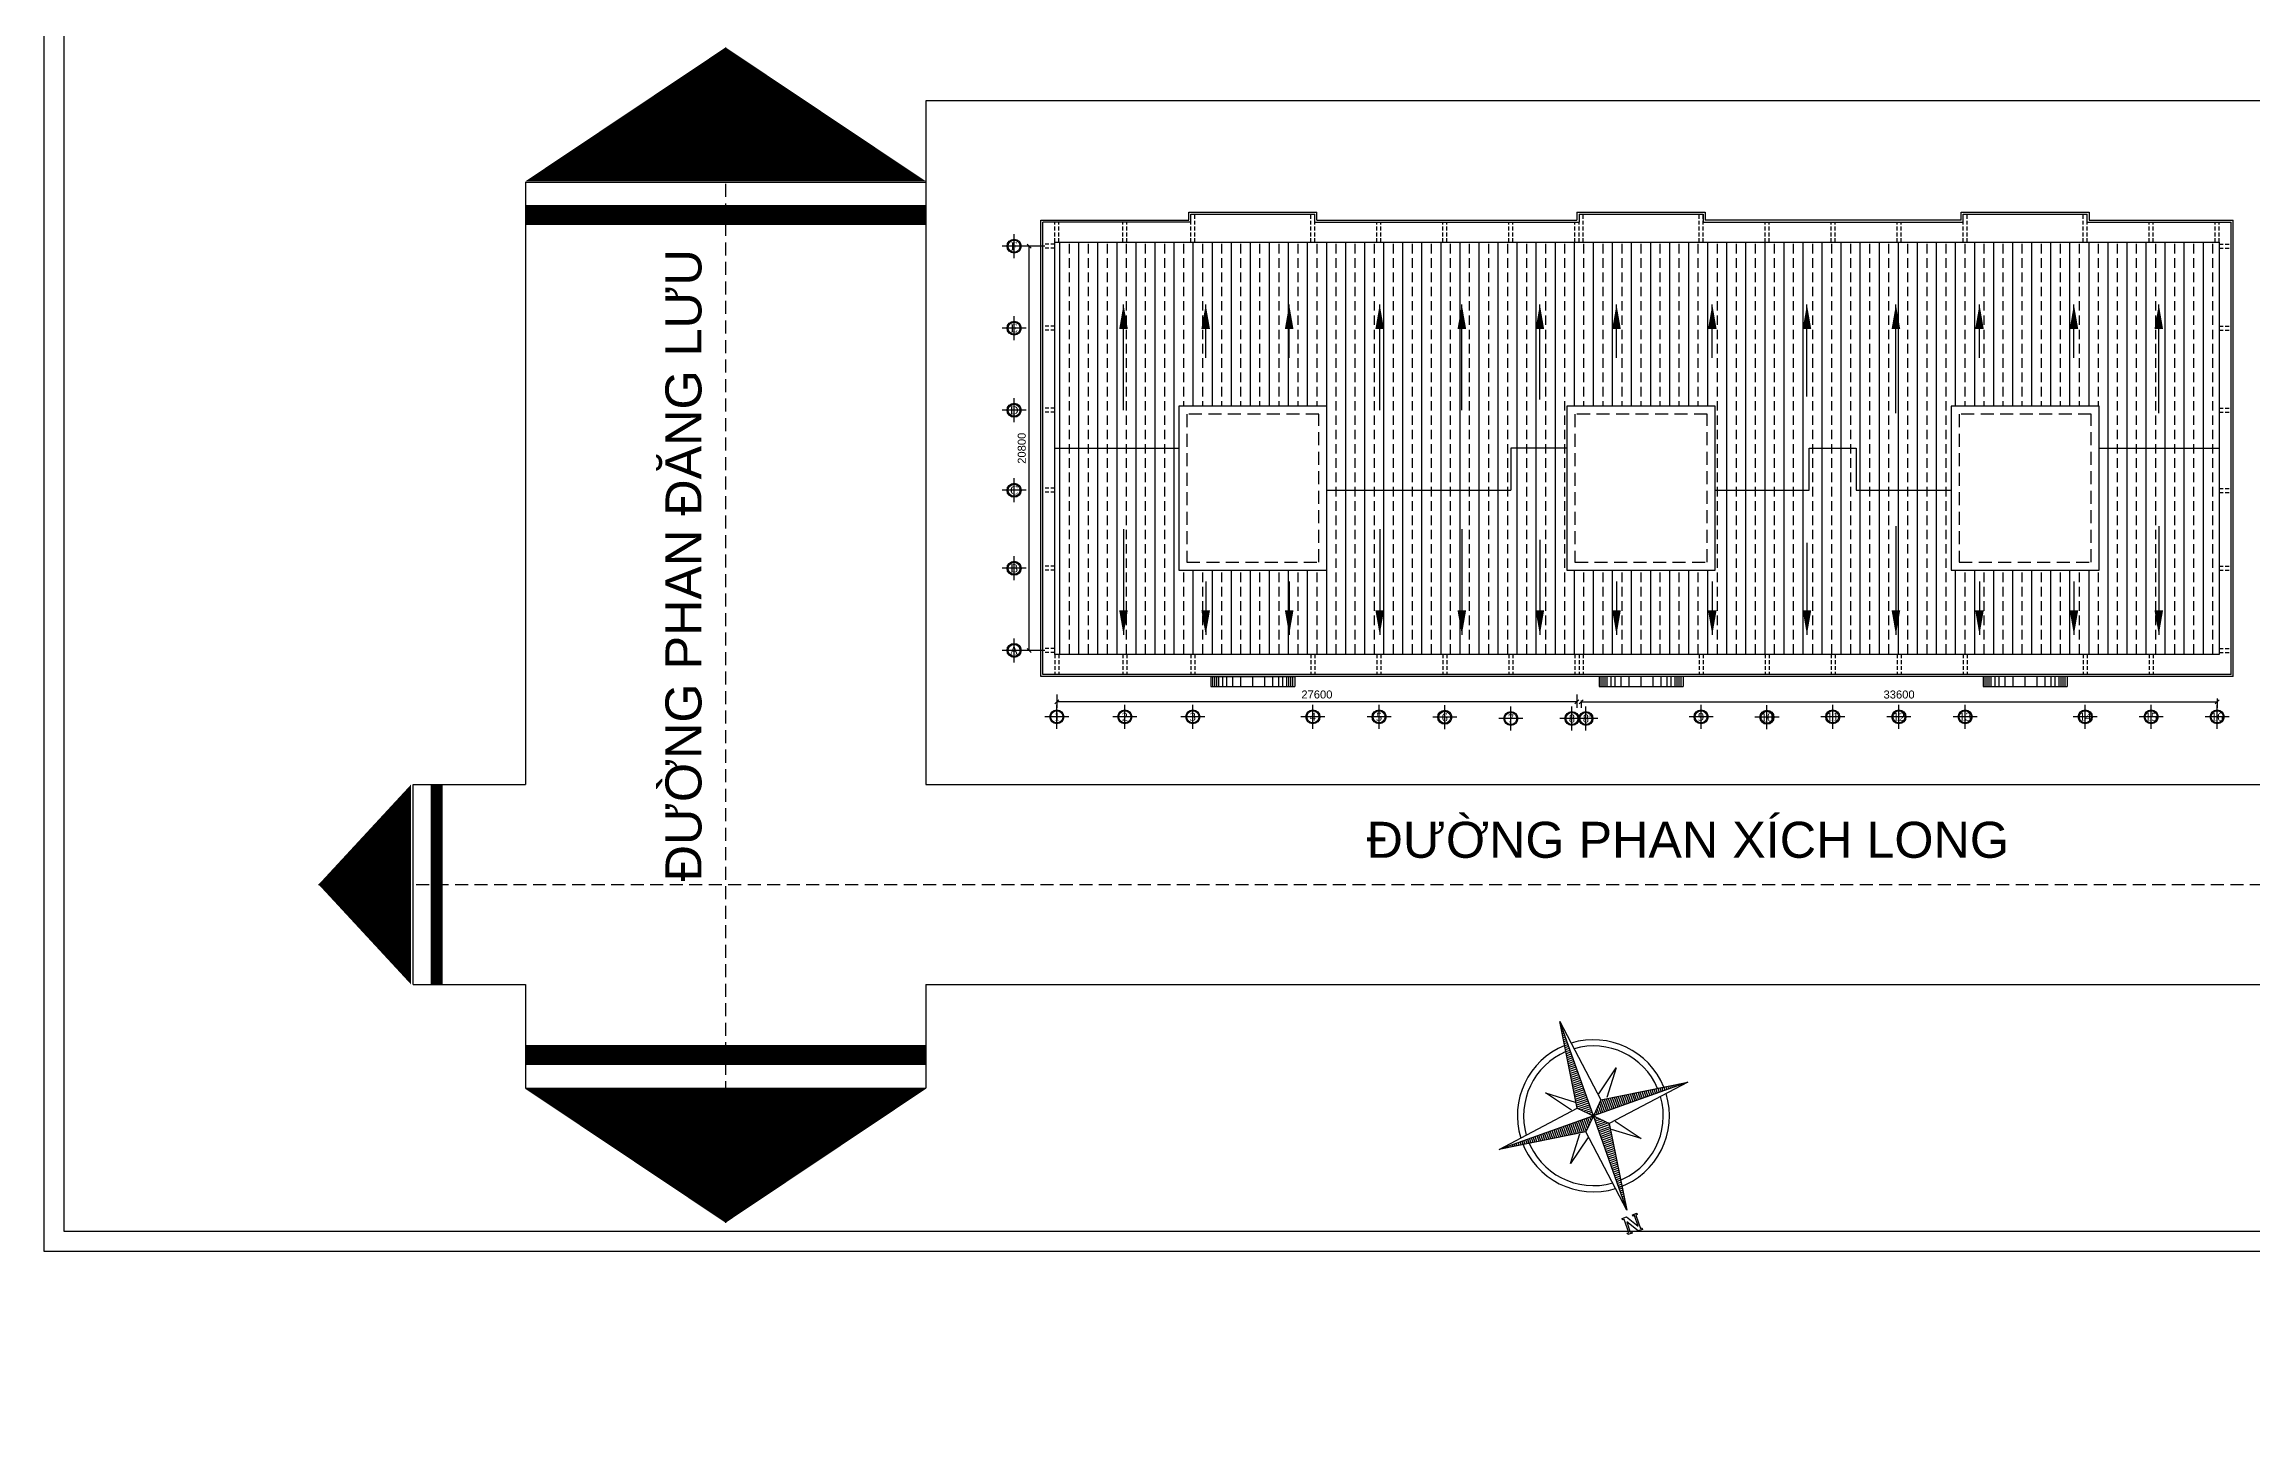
# Model space of a CAD drawing. Extents: x -100 to 171306, y -3236 to 60448.
# Drawn here: x 87206 to 142375, y -3236 to 31218 of the extents above; entities that cross this region are included whole.
import ezdxf
from ezdxf.enums import TextEntityAlignment as Align

# ---------------------------------------------------------------- set-up
doc = ezdxf.new("R2010")
doc.units = 0
doc.header["$LTSCALE"] = 1300
doc.linetypes.add('HIDDEN', pattern=[0.375, 0.25, -0.125])
doc.layers.get('0').update_dxf_attribs({"linetype": 'CONTINUOUS'})
doc.layers.get('DEFPOINTS').update_dxf_attribs({"linetype": 'CONTINUOUS'})
for name, color, linetype in [('BAO', 3, 'CONTINUOUS'), ('RANH', 2, 'CONTINUOUS'), ('TEXT', 7, 'CONTINUOUS'), ('TIM', 6, 'CONTINUOUS')]:
    doc.layers.add(name, color=color, linetype=linetype)
doc.layers.add('TUONG', color=3, linetype='CONTINUOUS', lineweight=30)
doc.styles.add('T2', font='VNI-Times.TTF')
doc.styles.add('V', font='VHELVEN.TTF')
doc.styles.add('VNI-HELVE', font='VHELVEN.TTF')
doc.dimstyles.new('DIM100S', dxfattribs={"dimscale": 0, "dimtxt": 200, "dimasz": 100, "dimexe": 150, "dimexo": 150, "dimgap": 80, "dimtad": 1, "dimdec": 0, "dimrnd": 50, "dimzin": 0, "dimdsep": 46, "dimtxsty": 'VNI-HELVE', "dimblk1": 'OBLIQUE', "dimblk2": 'OBLIQUE', "dimsah": 1, "dimcen": 0, "dimclrd": 6, "dimclre": 6, "dimclrt": 6, "dimadec": 0, "dimazin": 0, "dimtfac": 1, "dimtdec": 0, "dimtmove": 0, "dimatfit": 3, "dimfxl": 1, "dimtolj": 1, "dimtzin": 0, "dimarcsym": 0})
pattern_1 = [(90, (63057.8, -2230.3), (-476.25, 3e-14), []), (90, (62819.67, -2230.3), (-476.25, 3e-14), [238.125, -119.0625])]

# ---------------------------------------------------------------- blocks, each defined once
blk = doc.blocks.new('_OBLIQUE')
at = {"color": 0, "linetype": 'ByBlock'}
blk.add_line((-0.5, -0.5), (0.5, 0.5), dxfattribs=at)
blk = doc.blocks.new('*D373')
at = {"layer": 'DEFPOINTS', "color": 0, "linetype": 'Continuous', "transparency": 16777216}
for p in [(125611, 14969), (141508, 15017), (141508, 14781)]:
    blk.add_point(p, dxfattribs=at)
at = {"layer": 'TIM', "color": 6, "linetype": 'Continuous', "lineweight": -2, "transparency": 16777216}
for p, q in [((125611, 14819), (125611, 14631)), ((125611, 14781), (141508, 14781)), ((141508, 14867), (141508, 14631))]:
    blk.add_line(p, q, dxfattribs=at)
at = {"layer": 'TIM', "color": 6, "linetype": 'Continuous', "lineweight": -2, "transparency": 16777216, "xscale": 100, "yscale": 100, "zscale": 100, "rotation": 180}
blk.add_blockref('_OBLIQUE', (125611, 14781), dxfattribs=at)
at = {"layer": 'TIM', "color": 6, "linetype": 'Continuous', "lineweight": -2, "transparency": 16777216, "xscale": 100, "yscale": 100, "zscale": 100}
blk.add_blockref('_OBLIQUE', (141508, 14781), dxfattribs=at)
at = {"layer": 'TIM', "color": 6, "linetype": 'Continuous', "transparency": 16777216, "insert": (133559, 14964), "char_height": 200, "attachment_point": 5, "style": 'VNI-HELVE'}
blk.add_mtext('\\A1;33600', dxfattribs=at)
blk = doc.blocks.new('*D372')
at = {"layer": 'DEFPOINTS', "color": 0, "linetype": 'Continuous', "transparency": 16777216}
for p in [(111819, 26169), (112361, 26169), (112361, 16069)]:
    blk.add_point(p, dxfattribs=at)
at = {"layer": 'TIM', "color": 6, "linetype": 'Continuous', "lineweight": -2, "transparency": 16777216}
for p, q in [((112211, 26169), (111669, 26169)), ((111819, 16069), (111819, 26169)), ((112211, 16069), (111669, 16069))]:
    blk.add_line(p, q, dxfattribs=at)
at = {"layer": 'TIM', "color": 6, "linetype": 'Continuous', "lineweight": -2, "transparency": 16777216, "xscale": 100, "yscale": 100, "zscale": 100}
for p, rotation in [((111819, 26169), 90), ((111819, 16069), 270)]:
    blk.add_blockref('_OBLIQUE', p, dxfattribs=dict(at, rotation=rotation))
at = {"layer": 'TIM', "color": 6, "linetype": 'Continuous', "transparency": 16777216, "insert": (111636, 21119), "char_height": 200, "attachment_point": 5, "rotation": 90, "style": 'VNI-HELVE'}
blk.add_mtext('\\A1;20800', dxfattribs=at)
blk = doc.blocks.new('*D371')
at = {"layer": 'DEFPOINTS', "color": 0, "linetype": 'Continuous', "transparency": 16777216}
for p in [(112512, 15114), (125510, 15119), (112512, 14783)]:
    blk.add_point(p, dxfattribs=at)
at = {"layer": 'TIM', "color": 6, "linetype": 'Continuous', "lineweight": -2, "transparency": 16777216}
for p, q in [((112512, 14964), (112512, 14633)), ((125510, 14969), (125510, 14633)), ((125510, 14783), (112512, 14783))]:
    blk.add_line(p, q, dxfattribs=at)
at = {"layer": 'TIM', "color": 6, "linetype": 'Continuous', "lineweight": -2, "transparency": 16777216, "xscale": 100, "yscale": 100, "zscale": 100, "rotation": 180}
blk.add_blockref('_OBLIQUE', (112512, 14783), dxfattribs=at)
at = {"layer": 'TIM', "color": 6, "linetype": 'Continuous', "lineweight": -2, "transparency": 16777216, "xscale": 100, "yscale": 100, "zscale": 100}
blk.add_blockref('_OBLIQUE', (125510, 14783), dxfattribs=at)
at = {"layer": 'TIM', "color": 6, "linetype": 'Continuous', "transparency": 16777216, "insert": (119011, 14965), "char_height": 200, "attachment_point": 5, "style": 'VNI-HELVE'}
blk.add_mtext('\\A1;27600', dxfattribs=at)
blk = doc.blocks.new('*X374')
at = {"color": 0, "linetype": 'ByBlock'}
for p, q in [((-217.53, 160.5), (-217.53, 160.5)), ((-217.52, 160.498), (-217.52, 160.5)), ((-217.51, 160.497), (-217.51, 160.5)), ((-217.5, 160.496), (-217.5, 160.5)), ((-217.49, 160.494), (-217.49, 160.5)), ((-217.48, 160.493), (-217.48, 160.5)), ((-217.47, 160.491), (-217.47, 160.5)), ((-217.46, 160.49), (-217.46, 160.5)), ((-217.45, 160.488), (-217.45, 160.5)), ((-217.44, 160.487), (-217.44, 160.5)), ((-217.43, 160.486), (-217.43, 160.5)), ((-217.42, 160.484), (-217.42, 160.5)), ((-217.41, 160.483), (-217.41, 160.5)), ((-217.4, 160.481), (-217.4, 160.5)), ((-217.39, 160.48), (-217.39, 160.5)), ((-217.38, 160.478), (-217.38, 160.5)), ((-217.37, 160.477), (-217.37, 160.5)), ((-217.36, 160.476), (-217.36, 160.5)), ((-217.35, 160.474), (-217.35, 160.5)), ((-217.34, 160.473), (-217.34, 160.5)), ((-217.33, 160.471), (-217.33, 160.5)), ((-217.32, 160.47), (-217.32, 160.5)), ((-217.31, 160.468), (-217.31, 160.5)), ((-217.3, 160.467), (-217.3, 160.5)), ((-217.29, 160.466), (-217.29, 160.5)), ((-217.28, 160.464), (-217.28, 160.5)), ((-217.27, 160.463), (-217.27, 160.5)), ((-217.26, 160.461), (-217.26, 160.5)), ((-217.25, 160.46), (-217.25, 160.5)), ((-217.24, 160.458), (-217.24, 160.5)), ((-217.23, 160.457), (-217.23, 160.5)), ((-217.22, 160.456), (-217.22, 160.5)), ((-217.21, 160.454), (-217.21, 160.5)), ((-217.2, 160.453), (-217.2, 160.5)), ((-217.19, 160.451), (-217.19, 160.5)), ((-217.18, 160.45), (-217.18, 160.5)), ((-217.17, 160.448), (-217.17, 160.5)), ((-217.16, 160.447), (-217.16, 160.5)), ((-217.15, 160.446), (-217.15, 160.5)), ((-217.14, 160.444), (-217.14, 160.5)), ((-217.13, 160.443), (-217.13, 160.5)), ((-217.12, 160.441), (-217.12, 160.5)), ((-217.11, 160.44), (-217.11, 160.5)), ((-217.1, 160.438), (-217.1, 160.5)), ((-217.09, 160.441), (-217.09, 160.5)), ((-217.08, 160.451), (-217.08, 160.5)), ((-217.07, 160.461), (-217.07, 160.5)), ((-217.06, 160.471), (-217.06, 160.5)), ((-217.05, 160.481), (-217.05, 160.5)), ((-217.04, 160.491), (-217.04, 160.5))]:
    blk.add_line(p, q, dxfattribs=at)
blk = doc.blocks.new('01PSNA24')
at = {"color": 0, "linetype": 'ByBlock'}
for p, q in [((-0.063, 0.062), (0, 0.5)), ((0, 0.5), (0.062, 0.062)), ((0, 0.5), (0, 0)), ((-0.094, 0.062), (-0.188, 0.187)), ((-0.188, 0.187), (-0.063, 0.094)), ((0.062, 0.094), (0.187, 0.187)), ((0.187, 0.187), (0.094, 0.062)), ((-0.5, 0), (-0.063, 0.062)), ((-0.063, 0.062), (0, 0)), ((0, 0), (0.062, 0.062)), ((0.062, 0.062), (0.5, 0)), ((0, 0), (-0.5, 0)), ((-0.063, -0.063), (-0.5, 0)), ((-0.188, -0.188), (-0.094, -0.063)), ((-0.063, -0.094), (-0.188, -0.188)), ((-0.063, -0.063), (0, 0)), ((0, -0.5), (-0.063, -0.063)), ((0, 0), (0.062, -0.063)), ((0, 0), (0, -0.5)), ((0.5, 0), (0, 0)), ((0.062, -0.063), (0, -0.5)), ((0.5, 0), (0.062, -0.063)), ((0.187, -0.188), (0.062, -0.094)), ((0.094, -0.063), (0.187, -0.188))]:
    blk.add_line(p, q, dxfattribs=at)
blk.add_lwpolyline([(0.539, 0.026), (0.539, 0.018), (0.531, 0.018), (0.531, 0.041), (0.539, 0.041), (0.539, 0.033), (0.609, 0.033), (0.609, 0.041), (0.617, 0.041), (0.617, 0.018), (0.555, -0.021), (0.609, -0.021), (0.609, -0.014), (0.617, -0.014), (0.617, -0.037), (0.609, -0.037), (0.609, -0.029), (0.539, -0.029), (0.539, -0.037), (0.531, -0.037), (0.531, -0.014), (0.594, 0.026), (0.539, 0.026)], dxfattribs=at)
for radius, start, end in [(0.38, 92.5891, 177.4109), (0.349, 93.5464, 176.4536), (0.38, 0, 87.4109), (0.349, 0, 86.4536), (0.38, 182.5891, 267.4109), (0.349, 183.5464, 266.4536), (0.38, 270, 357.4109), (0.349, 270, 356.4536)]:
    blk.add_arc((0, 0), radius, start, end, dxfattribs=at)
for p, rotation in [((-160.5, -217.031), 270), ((-217.031, 160.5), 180), ((160.5, 217.031), 89.99999999999999)]:
    blk.add_blockref('*X374', p, dxfattribs=dict(at, rotation=rotation))
blk.add_blockref('*X374', (217.031, -160.5), dxfattribs=at)

msp = doc.modelspace()

# ---------------------------------------------------------------- hatches: boundary and pattern name
at = {"layer": 'BAO', "linetype": 'Continuous'}
h = msp.add_hatch(dxfattribs=at)
h.set_pattern_fill('BRASS', color=5, scale=75, angle=90, style=0)
h.set_pattern_definition(pattern_1)
h.paths.add_polyline_path([(141560.6, 26269), (112460.6, 26269), (112460.6, 21119), (115560.6, 21119), (115560.6, 22169), (119260.6, 22169), (119260.6, 20069), (123856, 20069), (123856, 21119), (125260.6, 21119), (125260.6, 22169.1), (128960.6, 22169.1), (128960.6, 20069), (131310.6, 20069), (131310.6, 21119), (132488.8, 21119), (132488.8, 20069), (134860.6, 20069), (134860.6, 22169), (138560.6, 22169), (138560.6, 21119), (141560.6, 21119)])
h = msp.add_hatch(dxfattribs=at)
h.set_pattern_fill('BRASS', color=4, scale=75, angle=90, style=0)
h.set_pattern_definition(pattern_1)
h.paths.add_polyline_path([(141560.6, 15969), (141560.6, 21119), (138560.6, 21119), (138560.6, 18069), (134860.6, 18069), (134860.6, 20069), (132488.8, 20069), (132488.8, 21119), (131310.6, 21119), (131310.6, 20069), (128960.6, 20069), (128960.6, 18069.1), (125260.6, 18069.1), (125260.6, 21119), (123856, 21119), (123856, 20069), (119260.6, 20069), (119260.6, 18069), (115560.6, 18069), (115560.6, 21119), (112460.6, 21119), (112460.6, 16168.7), (112560.6, 16168.7), (112560.6, 15969)])
h.paths.add_polyline_path([(140709.1, 16445.5), (141062.2, 16445.5), (141062.2, 16292.7), (140709.1, 16292.7)], flags=24)
h.paths.add_polyline_path([(141207.9, 16445.5), (141488.3, 16445.5), (141488.3, 16292.7), (141207.9, 16292.7)], flags=24)

# ---------------------------------------------------------------- linework, layer by layer
for p, q in [((99235.2, 27771.4), (99235.2, 12717.8)), ((99235.2, 27771.4), (109235.2, 27771.4)), ((109235.2, 27771.4), (109235.2, 12717.8)), ((115810.6, 27019), (119010.6, 27019)), ((115860.6, 26969), (118960.6, 26969)), ((125510.6, 27018.9), (128710.7, 27018.9)), ((125510.6, 27018.9), (125510.6, 26819)), ((125560.6, 26968.9), (128660.7, 26968.9)), ((125560.6, 26968.9), (125560.6, 26769)), ((128660.7, 26968.9), (128660.7, 26769)), ((128710.7, 27018.9), (128710.7, 26819)), ((135160.6, 26969), (138260.6, 26969)), ((141860.6, 15469), (141860.6, 26769)), ((141910.6, 15419), (141910.6, 26819)), ((114178.5, 22068.4), (114178.5, 24713.5)), ((116231.7, 23380), (116231.7, 24713.5)), ((118318.1, 23380), (118318.1, 24713.5)), ((120580.4, 22068.4), (120580.4, 24713.5)), ((122632.6, 22068.4), (122632.6, 24713.5)), ((124582.2, 22338.5), (124582.2, 24713.5)), ((126497.5, 23380), (126497.5, 24713.5)), ((128891.8, 23380), (128891.8, 24713.5)), ((131256.6, 22414.9), (131256.6, 24713.5)), ((133479.8, 21997.8), (133479.8, 24713.5)), ((135568.5, 23380), (135568.5, 24713.5)), ((137928.5, 23380), (137928.5, 24713.5)), ((140049.1, 21997.8), (140049.1, 24713.5)), ((112460.6, 21119), (115560.6, 21119)), ((138560.6, 21119), (141560.6, 21119)), ((119260.6, 20069), (123856, 20069)), ((128960.6, 20069), (131310.6, 20069)), ((132488.8, 20069), (134860.6, 20069)), ((114178.5, 19101.5), (114178.5, 16456.4)), ((120580.4, 19101.5), (120580.4, 16456.4)), ((122632.6, 19101.5), (122632.6, 16456.4)), ((124582.2, 18831.5), (124582.2, 16456.4)), ((133479.8, 19172.1), (133479.8, 16456.4)), ((140049.1, 19172.1), (140049.1, 16456.4)), ((131256.6, 18755.1), (131256.6, 16456.4)), ((116231.7, 17789.9), (116231.7, 16456.4)), ((118318.1, 17789.9), (118318.1, 16456.4)), ((126497.5, 17789.9), (126497.5, 16456.4)), ((128891.8, 17789.9), (128891.8, 16456.4)), ((135568.5, 17789.9), (135568.5, 16456.4)), ((137928.5, 17789.9), (137928.5, 16456.4)), ((116360.6, 15418.8), (118460.6, 15418.8)), ((116360.6, 15169), (118460.6, 15169)), ((116410.6, 15169), (116410.6, 15418.9)), ((116460.6, 15169), (116460.6, 15418.9)), ((116510.6, 15169), (116510.6, 15418.9)), ((116560.6, 15169), (116560.6, 15418.9)), ((116660.6, 15169), (116660.6, 15418.9)), ((116760.6, 15169), (116760.6, 15418.9)), ((116910.6, 15169), (116910.6, 15418.9)), ((117110.6, 15169), (117110.6, 15418.9)), ((117410.6, 15169), (117410.6, 15418.9)), ((117710.6, 15169), (117710.6, 15418.9)), ((117910.6, 15169), (117910.6, 15418.9)), ((118060.6, 15169), (118060.6, 15418.9)), ((118160.6, 15169), (118160.6, 15418.9)), ((118260.6, 15169), (118260.6, 15418.9)), ((118310.6, 15169), (118310.6, 15418.9)), ((118360.6, 15169), (118360.6, 15418.9)), ((118410.6, 15169), (118410.6, 15418.9)), ((128160.6, 15419), (126060.6, 15418.8)), ((126060.6, 15169), (128160.6, 15169)), ((126110.6, 15169), (126110.6, 15418.9)), ((126160.6, 15169), (126160.6, 15418.9)), ((126210.6, 15169), (126210.6, 15418.9)), ((126260.6, 15169), (126260.6, 15418.9)), ((126360.6, 15169), (126360.6, 15418.9)), ((126460.6, 15169), (126460.6, 15418.9)), ((126610.6, 15169), (126610.6, 15418.9)), ((126810.6, 15169), (126810.6, 15418.9)), ((127110.6, 15169), (127110.6, 15418.9)), ((127410.6, 15169), (127410.6, 15418.9)), ((127610.6, 15169), (127610.6, 15418.9)), ((127760.6, 15169), (127760.6, 15418.9)), ((127860.6, 15169), (127860.6, 15418.9)), ((127960.6, 15169), (127960.6, 15418.9)), ((128010.6, 15169), (128010.6, 15418.9)), ((128060.6, 15169), (128060.6, 15418.9)), ((128110.6, 15169), (128110.6, 15418.9)), ((137760.6, 15418.8), (135660.6, 15418.8)), ((135660.6, 15169), (137760.6, 15169)), ((135710.6, 15169), (135710.6, 15418.9)), ((135760.6, 15169), (135760.6, 15418.9)), ((135810.6, 15169), (135810.6, 15418.9)), ((135860.6, 15169), (135860.6, 15418.9)), ((135960.6, 15169), (135960.6, 15418.9)), ((136060.6, 15169), (136060.6, 15418.9)), ((136210.6, 15169), (136210.6, 15418.9)), ((136410.6, 15169), (136410.6, 15418.9)), ((136710.6, 15169), (136710.6, 15418.9)), ((137010.6, 15169), (137010.6, 15418.9)), ((137210.6, 15169), (137210.6, 15418.9)), ((137360.6, 15169), (137360.6, 15418.9)), ((137460.6, 15169), (137460.6, 15418.9)), ((137560.6, 15169), (137560.6, 15418.9)), ((137610.6, 15169), (137610.6, 15418.9)), ((137660.6, 15169), (137660.6, 15418.9)), ((137710.6, 15169), (137710.6, 15418.9)), ((96423.8, 12717.8), (99235.2, 12717.8)), ((96423.8, 7717.8), (96423.8, 12717.8)), ((109235.2, 12717.8), (147592.7, 12717.8)), ((96423.8, 7717.8), (99235.2, 7717.8)), ((99235.2, 7717.8), (99235.2, 5130)), ((109235.2, 7717.8), (109235.2, 5130)), ((109235.2, 7717.8), (147592.7, 7717.8)), ((99235.2, 5130), (109235.2, 5130))]:
    msp.add_line(p, q, dxfattribs=at)
at = {"layer": 'BAO', "color": 3, "linetype": 'Continuous'}
for p, q in [((128660.7, 26819), (128660.6, 26819)), ((135110.6, 26819), (128710.7, 26819)), ((111744.2, 26169), (111144.2, 26169)), ((111444.2, 25869), (111444.2, 26469)), ((111444.2, 23819.2), (111444.2, 24419.2)), ((111744.2, 24119.2), (111144.2, 24119.2)), ((111744.2, 22069.2), (111144.2, 22069.2)), ((111444.2, 21769.2), (111444.2, 22369.2)), ((111744.2, 20069), (111144.2, 20069)), ((111444.2, 19769), (111444.2, 20369)), ((111444.2, 17818.8), (111444.2, 18418.8)), ((111744.2, 18118.8), (111144.2, 18118.8)), ((111744.2, 16069), (111144.2, 16069)), ((111444.2, 15769), (111444.2, 16369)), ((112812.4, 14407.6), (112212.4, 14407.6)), ((112512.4, 14107.6), (112512.4, 14707.6)), ((114511.5, 14407.6), (113911.5, 14407.6)), ((114211.5, 14107.6), (114211.5, 14707.6)), ((116210.6, 14407.6), (115610.6, 14407.6)), ((115910.6, 14107.6), (115910.6, 14707.6)), ((119210.6, 14407.6), (118610.6, 14407.6)), ((118910.6, 14107.6), (118910.6, 14707.6)), ((120864.5, 14407.6), (120264.5, 14407.6)), ((120564.5, 14107.6), (120564.5, 14707.6)), ((122505.4, 14396.9), (121905.4, 14396.9)), ((122205.4, 14096.9), (122205.4, 14696.9)), ((124156, 14366.5), (123556, 14366.5)), ((123856, 14066.5), (123856, 14666.5)), ((125684.5, 14366.5), (125084.5, 14366.5)), ((125384.5, 14066.5), (125384.5, 14666.5)), ((126034.5, 14366.5), (125434.5, 14366.5)), ((125734.5, 14066.5), (125734.5, 14666.5)), ((128910.6, 14407.6), (128310.6, 14407.6)), ((128610.6, 14107.6), (128610.6, 14707.6)), ((130558.5, 14396.6), (129958.5, 14396.6)), ((130258.5, 14096.6), (130258.5, 14696.6)), ((132199.7, 14407.6), (131599.7, 14407.6)), ((131899.7, 14107.6), (131899.7, 14707.6)), ((133855.8, 14407.6), (133255.8, 14407.6)), ((133555.8, 14107.6), (133555.8, 14707.6)), ((135510.6, 14407.6), (134910.6, 14407.6)), ((135210.6, 14107.6), (135210.6, 14707.6)), ((138510.6, 14407.6), (137910.6, 14407.6)), ((138210.6, 14107.6), (138210.6, 14707.6)), ((140158.4, 14407.6), (139558.4, 14407.6)), ((139858.4, 14107.6), (139858.4, 14707.6)), ((141808, 14407.6), (141208, 14407.6)), ((141508, 14107.6), (141508, 14707.6))]:
    msp.add_line(p, q, dxfattribs=at)
at = {"layer": 'BAO', "linetype": 'Continuous'}
for points in [[(104235.2, 31137.1, 0, 10000, 0), (104235.2, 27793.5, 10000, 10000, 0)], [(94062.8, 10217.8, 0, 5000, 0), (96376.3, 10217.8, 5000, 5000, 0)], [(104235.2, 1764.2, 0, 10000, 0), (104235.2, 5107.9, 10000, 10000, 0)]]:
    msp.add_lwpolyline(points, format="xyseb", dxfattribs=at)
for points in [[(109235.2, 12717.8), (144296.1, 12717.8), (144296.1, 29799.5), (109235.2, 29799.5)], [(141560.6, 15969), (112460.6, 15969), (112460.6, 26269), (141560.6, 26269)], [(119260.6, 22169), (115560.6, 22169), (115560.6, 18069), (119260.6, 18069)], [(128960.6, 22169.1), (125260.6, 22169.1), (125260.6, 18069.1), (128960.6, 18069.1)], [(138560.6, 22169), (134860.6, 22169), (134860.6, 18069), (138560.6, 18069)]]:
    msp.add_lwpolyline(points, close=True, dxfattribs=at)
for points, const_width in [([(99235.2, 26946.3), (109235.2, 26946.3)], 500), ([(97013.3, 12717.8), (97013.3, 7717.8)], 300), ([(99235.2, 5955), (109235.2, 5955)], 500)]:
    msp.add_lwpolyline(points, dxfattribs=dict(at, const_width=const_width))
for points in [[(135110.6, 26819), (135110.6, 27019), (138310.6, 27019), (138310.6, 26819), (138310.6, 26819), (138310.6, 26819)], [(125260.6, 21119), (123856, 21119), (123856, 20069)], [(128960.6, 20069), (131310.6, 20069), (131310.6, 21119), (132488.8, 21119), (132488.8, 20069), (134860.6, 20069)], [(141860.6, 15469), (112160.6, 15469)], [(141910.6, 15419), (112110.6, 15419)]]:
    msp.add_lwpolyline(points, dxfattribs=at)
at = {"layer": 'BAO', "color": 3, "linetype": 'Continuous'}
for centre, radius in [((111444.2, 26169), 175), ((111444.2, 26169), 150), ((111444.2, 24119.2), 175), ((111444.2, 24119.2), 150), ((111444.2, 22069.2), 175), ((111444.2, 22069.2), 150), ((111444.2, 20069), 175), ((111444.2, 20069), 150), ((111444.2, 18118.8), 175), ((111444.2, 18118.8), 150), ((111444.2, 16069), 175), ((111444.2, 16069), 150), ((112512.4, 14407.6), 175), ((112512.4, 14407.6), 150), ((114211.5, 14407.6), 175), ((114211.5, 14407.6), 150), ((115910.6, 14407.6), 175), ((115910.6, 14407.6), 150), ((118910.6, 14407.6), 175), ((118910.6, 14407.6), 150), ((120564.5, 14407.6), 175), ((120564.5, 14407.6), 150), ((122205.4, 14396.9), 175), ((122205.4, 14396.9), 150), ((123856, 14366.5), 175), ((123856, 14366.5), 150), ((125384.5, 14366.5), 175), ((125384.5, 14366.5), 150), ((125734.5, 14366.5), 175), ((125734.5, 14366.5), 150), ((128610.6, 14407.6), 175), ((128610.6, 14407.6), 150), ((130258.5, 14396.6), 175), ((130258.5, 14396.6), 150), ((131899.7, 14407.6), 175), ((131899.7, 14407.6), 150), ((133555.8, 14407.6), 175), ((133555.8, 14407.6), 150), ((135210.6, 14407.6), 175), ((135210.6, 14407.6), 150), ((138210.6, 14407.6), 175), ((138210.6, 14407.6), 150), ((139858.4, 14407.6), 175), ((139858.4, 14407.6), 150), ((141508, 14407.6), 175), ((141508, 14407.6), 150)]:
    msp.add_circle(centre, radius, dxfattribs=at)
at = {"layer": 'BAO', "linetype": 'Continuous'}
for points in [[(114178.5, 24713.5), (114178.5, 24713.5), (114286.5, 24097.2), (114070.4, 24097.2)], [(116231.7, 24713.5), (116231.7, 24713.5), (116339.7, 24097.2), (116123.6, 24097.2)], [(118318.1, 24713.5), (118318.1, 24713.5), (118426.1, 24097.2), (118210, 24097.2)], [(120580.4, 24713.5), (120580.4, 24713.5), (120688.4, 24097.2), (120472.3, 24097.2)], [(122632.6, 24713.5), (122632.6, 24713.5), (122740.6, 24097.2), (122524.5, 24097.2)], [(124582.2, 24713.5), (124582.2, 24713.5), (124690.2, 24097.2), (124474.1, 24097.2)], [(126497.5, 24713.5), (126497.5, 24713.5), (126605.6, 24097.2), (126389.5, 24097.2)], [(128891.8, 24713.5), (128891.8, 24713.5), (128999.8, 24097.2), (128783.7, 24097.2)], [(131256.6, 24713.5), (131256.6, 24713.5), (131364.6, 24097.2), (131148.6, 24097.2)], [(133479.8, 24713.5), (133479.8, 24713.5), (133587.9, 24097.2), (133371.8, 24097.2)], [(135568.5, 24713.5), (135568.5, 24713.5), (135676.5, 24097.2), (135460.4, 24097.2)], [(137928.5, 24713.5), (137928.5, 24713.5), (138036.5, 24097.2), (137820.4, 24097.2)], [(140049.1, 24713.5), (140049.1, 24713.5), (140157.1, 24097.2), (139941.1, 24097.2)], [(114178.5, 16456.4), (114178.5, 16456.4), (114286.5, 17072.8), (114070.4, 17072.8)], [(116231.7, 16456.4), (116231.7, 16456.4), (116339.7, 17072.8), (116123.6, 17072.8)], [(118318.1, 16456.4), (118318.1, 16456.4), (118426.1, 17072.8), (118210, 17072.8)], [(120580.4, 16456.4), (120580.4, 16456.4), (120688.4, 17072.8), (120472.3, 17072.8)], [(122632.6, 16456.4), (122632.6, 16456.4), (122740.6, 17072.8), (122524.5, 17072.8)], [(124582.2, 16456.4), (124582.2, 16456.4), (124690.2, 17072.8), (124474.1, 17072.8)], [(126497.5, 16456.4), (126497.5, 16456.4), (126605.6, 17072.8), (126389.5, 17072.8)], [(128891.8, 16456.4), (128891.8, 16456.4), (128999.8, 17072.8), (128783.7, 17072.8)], [(131256.6, 16456.4), (131256.6, 16456.4), (131364.6, 17072.8), (131148.6, 17072.8)], [(133479.8, 16456.4), (133479.8, 16456.4), (133587.9, 17072.8), (133371.8, 17072.8)], [(135568.5, 16456.4), (135568.5, 16456.4), (135676.5, 17072.8), (135460.4, 17072.8)], [(137928.5, 16456.4), (137928.5, 16456.4), (138036.5, 17072.8), (137820.4, 17072.8)], [(140049.1, 16456.4), (140049.1, 16456.4), (140157.1, 17072.8), (139941.1, 17072.8)]]:
    msp.add_trace(points, dxfattribs=at)
at = {"layer": 'RANH', "color": 2, "linetype": 'HIDDEN'}
for p, q in [((104235.2, 31137.1), (104235.2, 1764.2)), ((94062.8, 10217.8), (149953.7, 10217.8))]:
    msp.add_line(p, q, dxfattribs=at)
at = {"layer": 'RANH', "color": 2, "linetype": 'HIDDEN', "ltscale": 0.3}
for p, q in [((112460.6, 26269), (112460.6, 26769)), ((112560.6, 26269), (112560.6, 26769)), ((114160.6, 26269), (114160.6, 26769)), ((114260.6, 26269), (114260.6, 26769)), ((115860.6, 26269), (115860.6, 26969)), ((115960.6, 26269), (115960.6, 26969)), ((118860.6, 26269), (118860.6, 26969)), ((118960.6, 26269), (118960.6, 26969)), ((120510.6, 26269), (120510.6, 26769)), ((120610.6, 26269), (120610.6, 26769)), ((122160.6, 26269), (122160.6, 26769)), ((122260.6, 26269), (122260.6, 26769)), ((123810.6, 26269), (123810.6, 26769)), ((123910.6, 26269), (123910.6, 26769)), ((125460.6, 26269), (125460.6, 26769)), ((125560.6, 26269), (125560.6, 26769)), ((125660.6, 26269), (125660.6, 26968.9)), ((128560.6, 26269), (128560.6, 26968.9)), ((128660.6, 26269), (128660.6, 26968.9)), ((130210.6, 26269), (130210.6, 26769)), ((130310.6, 26269), (130310.6, 26769)), ((131860.6, 26269), (131860.6, 26769)), ((131960.6, 26269), (131960.6, 26769)), ((133510.6, 26269), (133510.6, 26769)), ((133610.6, 26269), (133610.6, 26769)), ((135160.6, 26269), (135160.6, 26969)), ((135260.6, 26269), (135260.6, 26969)), ((138160.6, 26269), (138160.6, 26969)), ((138260.6, 26269), (138260.6, 26969)), ((139810.6, 26269), (139810.6, 26769)), ((139910.6, 26269), (139910.6, 26769)), ((141460.6, 26269), (141460.6, 26769)), ((141560.6, 26269), (141560.6, 26769)), ((112460.6, 26219), (112160.6, 26219)), ((112460.6, 26119), (112160.6, 26119)), ((141560.6, 26219), (141860.6, 26219)), ((141560.6, 26119), (141860.6, 26119)), ((112460.6, 24169.2), (112160.6, 24169.2)), ((112460.6, 24069.2), (112160.6, 24069.2)), ((141560.6, 24169.2), (141860.6, 24169.2)), ((141560.6, 24069.2), (141860.6, 24069.2)), ((112460.6, 22119.2), (112160.6, 22119.2)), ((141560.6, 22119), (141860.6, 22119)), ((112460.6, 22019.2), (112160.6, 22019.2)), ((141560.6, 22019), (141860.6, 22019)), ((112460.6, 20119), (112160.6, 20119)), ((112460.6, 20019), (112160.6, 20019)), ((141560.6, 20116.3), (141860.6, 20116.3)), ((141560.6, 20016.3), (141860.6, 20016.3)), ((112460.6, 18168.8), (112160.6, 18168.8)), ((112460.6, 18068.8), (112160.6, 18068.8)), ((141560.6, 18168.8), (141860.6, 18168.8)), ((141560.6, 18068.8), (141860.6, 18068.8)), ((112460.6, 16118.8), (112160.6, 16119)), ((112460.6, 16018.8), (112160.6, 16019)), ((141560.6, 16118.8), (141860.6, 16118.8)), ((141560.6, 16018.8), (141860.6, 16018.8)), ((112460.6, 15969), (112460.6, 15469)), ((112560.6, 15969), (112560.6, 15469)), ((114160.6, 15969), (114160.6, 15469)), ((114260.6, 15969), (114260.6, 15469)), ((115860.6, 15969), (115860.6, 15469)), ((115960.6, 15969), (115960.6, 15469)), ((118860.6, 15969), (118860.6, 15469)), ((118960.6, 15969), (118960.6, 15469)), ((120510.6, 15969), (120510.6, 15469)), ((120610.6, 15969), (120610.6, 15469)), ((122160.6, 15969), (122160.6, 15469)), ((122260.6, 15969), (122260.6, 15469)), ((123810.6, 15969), (123810.6, 15469)), ((123910.6, 15969), (123910.6, 15469)), ((125460.6, 15969), (125460.6, 15469)), ((125560.6, 15969), (125560.6, 15469)), ((125660.6, 15969), (125660.6, 15469)), ((128560.6, 15969), (128560.6, 15469)), ((128660.6, 15969), (128660.6, 15469)), ((130210.6, 15969), (130210.6, 15469)), ((130310.6, 15969), (130310.6, 15469)), ((131860.6, 15969), (131860.6, 15469)), ((131960.6, 15969), (131960.6, 15469)), ((133510.6, 15969), (133510.6, 15469)), ((133610.6, 15969), (133610.6, 15469)), ((135160.6, 15969), (135160.6, 15469)), ((135260.6, 15969), (135260.6, 15469)), ((138160.6, 15969), (138160.6, 15469)), ((138260.6, 15969), (138260.6, 15469)), ((139810.6, 15969), (139810.6, 15469)), ((139910.6, 15969), (139910.6, 15469))]:
    msp.add_line(p, q, dxfattribs=at)
at = {"layer": 'RANH', "color": 2, "linetype": 'HIDDEN'}
for points in [[(119060.6, 21969), (115760.6, 21969), (115760.6, 18269), (119060.6, 18269)], [(128760.6, 21969.1), (125460.6, 21969.1), (125460.6, 18269.1), (128760.6, 18269.1)], [(138360.6, 21969), (135060.6, 21969), (135060.6, 18269), (138360.6, 18269)]]:
    msp.add_lwpolyline(points, close=True, dxfattribs=at)
at = {"layer": 'TUONG', "color": 3, "linetype": 'Continuous'}
for p, q in [((112110.6, 15419), (112110.6, 26819)), ((112160.6, 15469), (112160.6, 26769)), ((115860.6, 26769), (112160.6, 26769)), ((118960.6, 26769), (125560.6, 26769)), ((128660.7, 26769), (135160.6, 26769))]:
    msp.add_line(p, q, dxfattribs=at)
at = {"layer": 'TUONG', "color": 3}
for p, q in [((112110.6, 26819), (115810.6, 26819)), ((115810.6, 26819), (115810.6, 27019)), ((115860.6, 26769), (115860.6, 26969)), ((118960.6, 26769), (118960.6, 26969)), ((119010.6, 26819), (119010.6, 27019)), ((119010.6, 26819), (125510.6, 26819)), ((135160.6, 26769), (135160.6, 26969)), ((138260.6, 26769), (138260.6, 26969)), ((138260.6, 26769), (141860.6, 26769)), ((138310.6, 26819), (141910.6, 26819)), ((116360.6, 15418.8), (116360.6, 15169)), ((118460.6, 15419), (118460.6, 15169)), ((118460.6, 15169), (118460.6, 15169)), ((118460.6, 15169), (118460.6, 15169)), ((126060.6, 15418.8), (126060.6, 15169)), ((128160.6, 15419), (128160.6, 15169)), ((128160.6, 15169), (128160.6, 15169)), ((128160.6, 15169), (128160.6, 15169)), ((135660.6, 15419), (135660.6, 15169)), ((137760.6, 15418.8), (137760.6, 15169))]:
    msp.add_line(p, q, dxfattribs=at)
at = {"layer": 'TUONG', "color": 3, "linetype": 'Continuous'}
for points in [[(87205.8, 1047.8), (87205.8, 60447.8), (171305.8, 60447.8), (171305.8, 1047.8), (87205.8, 1047.8)], [(87705.8, 1547.8), (87705.8, 59947.8), (170805.8, 59947.8), (170805.8, 1547.8)]]:
    msp.add_lwpolyline(points, close=True, dxfattribs=at)

# ---------------------------------------------------------------- block references
at = {"layer": 'BAO', "xscale": 5000, "yscale": 5000, "zscale": 5000, "rotation": 289.5846095353609}
msp.add_blockref('01PSNA24', (125921.1, 4437.2), dxfattribs=at)

# ---------------------------------------------------------------- texts
at = {"layer": 'TEXT', "color": 7, "linetype": 'Continuous', "insert": (102731.3, 10296.3), "char_height": 900, "width": 18715.714, "attachment_point": 1, "rotation": 90, "style": 'V'}
msp.add_mtext('ÑÖÔØNG PHAN ÑAÊNG LÖU{\\L\\P\\H0.7778x;\\l }', dxfattribs=at)
at = {"layer": 'TEXT', "color": 7, "linetype": 'Continuous', "insert": (120253.2, 11784.9), "char_height": 900, "width": 18715.714, "attachment_point": 1, "style": 'V'}
msp.add_mtext('ÑÖÔØNG PHAN XÍCH LONG{\\L\\P\\H0.7778x;\\l }', dxfattribs=at)
at = {"layer": 'TEXT', "style": 'T2'}
for tag, p in [('F', (111444.2, 26169)), ('E', (111444.2, 24119.2)), ('D', (111444.2, 22069.2)), ('C', (111444.2, 20069)), ('B', (111444.2, 18118.8)), ('A', (111444.2, 16069)), ('1', (112512.4, 14407.6)), ('2', (114211.5, 14407.6)), ('3', (115910.6, 14407.6)), ('4', (118910.6, 14407.6)), ('5', (120564.5, 14407.6)), ('6', (122205.4, 14396.9)), ('7', (123856, 14366.5)), ('8', (125384.5, 14366.5)), ("8'", (125761, 14366.5)), ('9', (128610.6, 14407.6)), ('10', (130258.5, 14396.6)), ('11', (131899.7, 14407.6)), ('12', (133555.8, 14407.6)), ('13', (135210.6, 14407.6)), ('14', (138210.6, 14407.6)), ('15', (139858.4, 14407.6)), ('16', (141508, 14407.6))]:
    msp.add_attdef(tag, text='', height=200, dxfattribs=at).set_placement(p, align=Align.MIDDLE_CENTER)

# ---------------------------------------------------------------- dimensions: what is measured, and where the dimension line sits
at = {"layer": 'TIM', "color": 6, "linetype": 'Continuous'}
dim = msp.add_linear_dim(base=(111819.2, 26169), p1=(112360.6, 16069), p2=(112360.6, 26169), angle=90, text='20800', dimstyle='DIM100S', override={"dimscale": 1}, dxfattribs=at)
dim.commit()
dim.dimension.update_dxf_attribs({"geometry": '*D372', "text_midpoint": (111636.4, 21119)})
for base, p1, p2, text, picture, middle in [((112512.4, 14782.6), (125510.5, 15119), (112512.4, 15113.8), '27600', '*D371', (119011.5, 14965.4)), ((141508, 14780.7), (125610.6, 14968.8), (141508, 15017.5), '33600', '*D373', (133559.3, 14963.5))]:
    dim = msp.add_linear_dim(base=base, p1=p1, p2=p2, text=text, dimstyle='DIM100S', override={"dimscale": 1}, dxfattribs=at)
    dim.commit()
    dim.dimension.update_dxf_attribs({"geometry": picture, "text_midpoint": middle})

doc.saveas('drawing.dxf')
